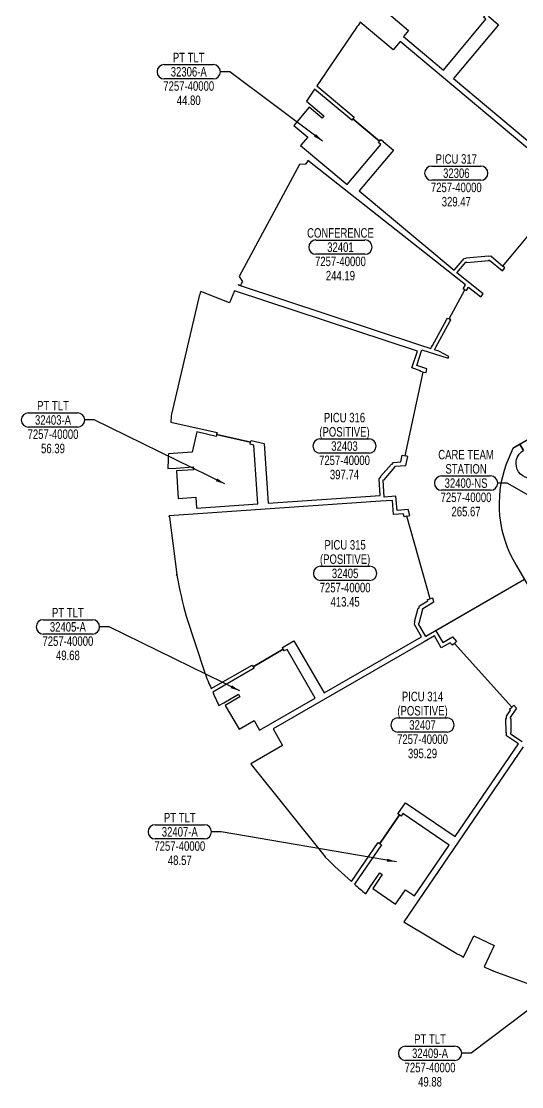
# Model space of a CAD drawing. Extents: x -1957 to 1851, y 4765 to 7321.
# Drawn here: x -1957 to -1325, y 4818 to 6165 of the extents above; entities that cross this region are included whole.
import ezdxf
from ezdxf.enums import TextEntityAlignment as Align

# ---------------------------------------------------------------- set-up
doc = ezdxf.new("R2010")
doc.units = 0
doc.header["$LTSCALE"] = 48
doc.header["$MEASUREMENT"] = 0
doc.layers.get('0').update_dxf_attribs({"linetype": 'CONTINUOUS'})
for name, color, linetype in [('AREA', 3, 'CONTINUOUS'), ('AREA2', 1, 'CONTINUOUS'), ('COSTC', 6, 'CONTINUOUS'), ('PLINE2', 5, 'CONTINUOUS'), ('ROOMNA', 4, 'CONTINUOUS'), ('ROOMNO', 4, 'CONTINUOUS'), ('ROOMOV', 4, 'CONTINUOUS')]:
    doc.layers.add(name, color=color, linetype=linetype)
doc.dimstyles.get("Standard").update_dxf_attribs({"dimtxt": 0.18, "dimasz": 12, "dimexe": 0.18, "dimexo": 0.0625, "dimgap": 0.09, "dimtad": 0, "dimtih": 1, "dimtoh": 1, "dimdec": 4, "dimzin": 0, "dimtxsty": 'STANDARD', "dimcen": 0.09, "dimazin": 3, "dimtfac": 1, "dimtdec": 4, "dimtofl": 0, "dimtmove": 0, "dimatfit": 3, "dimtolj": 1, "dimtzin": 0})

# ---------------------------------------------------------------- blocks, each defined once
blk = doc.blocks.new('ROOM')
at = {"layer": 'ROOMOV'}
for p, q in [((-31, 9), (31, 9)), ((31, -9), (-31, -9))]:
    blk.add_line(p, q, dxfattribs=at)
for centre, start, end in [((-31, 0), 90, 270), ((31, 0), 270, 90)]:
    blk.add_arc(centre, 9.04, start, end, dxfattribs=at)
at = {"width": 0.75, "flags": 1}
for tag, p in [('FLFIN', (-60, -36)), ('ICRA', (60, -36)), ('FLTYPE', (-60, -48)), ('USER1', (60, -48)), ('FLCOND', (-60, -60)), ('USER2', (60, -60)), ('WLFIN', (-60, -72)), ('SITE', (-24, -72)), ('UCODE', (24, -72)), ('USER3', (60, -72)), ('WLCOND', (-60, -96)), ('WLTYPE', (-60, -84)), ('BLDG', (-24, -84)), ('FLR', (-24, -96)), ('UDESC', (24, -84)), ('FCODE', (24, -96)), ('USER4', (60, -84)), ('USER5', (60, -96)), ('CLFIN', (-60, -108)), ('COSTCD', (-24, -108)), ('FDESC', (24, -108)), ('USER6', (60, -108)), ('CLTYPE', (-60, -120)), ('DEPTD', (-24, -120)), ('DIVISION', (24, -120)), ('USER7', (60, -120)), ('CLCOND', (-60, -132)), ('RDES', (-24, -132)), ('CONTACT', (24, -132)), ('USER8', (60, -132)), ('CLHT', (-60, -144)), ('CHDATE', (-24, -144)), ('OCCUP', (24, -144)), ('BLOCK', (60, -144)), ('BASE', (-60, -156)), ('CBACK', (-24, -156)), ('PRCONTACT', (24, -156)), ('BLOCK2', (60, -156))]:
    blk.add_attdef(tag, text='', height=6, dxfattribs=at).set_placement(p, align=Align.MIDDLE_CENTER)
at = {"layer": 'AREA', "width": 0.75}
blk.add_attdef('AREA', text='', height=12, dxfattribs=at).set_placement((0, -36), align=Align.MIDDLE_CENTER)
at = {"layer": 'AREA2', "width": 0.75}
blk.add_attdef('AREA2', text='', height=12, dxfattribs=at).set_placement((0, -36), align=Align.MIDDLE_CENTER)
at = {"layer": 'COSTC', "width": 0.75}
blk.add_attdef('COSTC', text='', height=12, dxfattribs=at).set_placement((0, -18), align=Align.MIDDLE_CENTER)
at = {"layer": 'ROOMNA', "width": 0.75}
for tag, p in [('RMNAA', (0, 54)), ('RMNAB', (0, 36)), ('RMNAC', (0, 18))]:
    blk.add_attdef(tag, text='', height=12, dxfattribs=at).set_placement(p, align=Align.MIDDLE_CENTER)
at = {"layer": 'ROOMNO', "width": 0.75}
blk.add_attdef('RMNU', text='', height=12, dxfattribs=at).set_placement((0, 0), align=Align.MIDDLE_CENTER)

msp = doc.modelspace()

# ---------------------------------------------------------------- linework, layer by layer
at = {"layer": 'PLINE2', "color": 6}
for points in [[(-1366.5, 6171.3), (-1353.7, 6160.6), (-1410.7, 6092.6), (-1291, 5992.2), (-1275.9, 6010.1), (-1273.1, 6010.4), (-1273.1, 6010.9), (-1245.2, 6013.4), (-1245.2, 6012.8), (-1242.1, 6013.1), (-1242.1, 6013.1), (-1227.1, 6000.4), (-1157.3, 6083.5), (-1160, 6085.8), (-1160, 6085.8), (-1172.4, 6096.2), (-1155.8, 6116), (-1174.1, 6131.4), (-1403.9, 6324.2, 0.002039)], [(-1295.6, 5986.6), (-1478, 6139.6), (-1486.9, 6129), (-1528.5, 6163.9, 0.000887), (-1534.2, 6155.9), (-1534.3, 6155.9), (-1571.9, 6100.4), (-1572.5, 6099.5), (-1572.5, 6099.5), (-1583.4, 6083.4), (-1536.2, 6043.8), (-1537.8, 6041.9), (-1504.1, 6013.6), (-1502.5, 6015.5), (-1499.4, 6012.9), (-1499.5, 6012.9), (-1486.6, 6002.1), (-1529.8, 5950.7), (-1410.1, 5850.2), (-1397.4, 5865.3), (-1394.6, 5865.6), (-1394.6, 5866.1), (-1366.7, 5868.6), (-1366.7, 5868), (-1363.6, 5868.3), (-1363.6, 5868.3), (-1348.6, 5855.6), (-1278.8, 5938.8)], [(-1262.4, 5667.5), (-1335.8, 5625.1), (-1344.2, 5605.1, 0.227754), (-1331.6, 5477.6), (-1321, 5459.2), (-1445.8, 5387.3), (-1455, 5403.2), (-1454.7, 5404.3), (-1454.1, 5404.2), (-1449.5, 5421.6), (-1450, 5421.7), (-1449.7, 5422.8), (-1435.4, 5431.1), (-1436.8, 5435.9), (-1440.4, 5434.9), (-1469.7, 5539.4), (-1466.1, 5540.4), (-1468.1, 5547.7), (-1482.1, 5546.7), (-1483.4, 5564.5), (-1498.4, 5563.5), (-1499.8, 5584.8), (-1499, 5585.8), (-1498.5, 5585.4), (-1484.7, 5601.3), (-1485.2, 5601.6), (-1484.4, 5602.5), (-1470.8, 5603.5), (-1468.3, 5614.7), (-1472, 5615.5), (-1449, 5721.6), (-1445.4, 5720.8), (-1444.3, 5725.6), (-1457.2, 5729.9), (-1450.7, 5749.8), (-1417.6, 5739), (-1416.8, 5741.2), (-1429.1, 5747.9), (-1434.8, 5749.7), (-1434.3, 5750.7), (-1434.3, 5750.7), (-1433.1, 5752.9), (-1415.4, 5785.4), (-1414.2, 5787.6), (-1416.4, 5788.7), (-1396.3, 5825.6), (-1394.2, 5824.5), (-1391.7, 5829), (-1376.3, 5816.8), (-1373.3, 5820.6), (-1406.6, 5846.9), (-1395, 5860.6), (-1394.1, 5860.7), (-1394.1, 5860.1), (-1366.2, 5862.6), (-1366.2, 5863.1), (-1365.2, 5863.2), (-1348.8, 5849.5), (-1345.7, 5853.2), (-1348.6, 5855.6), (-1278.8, 5938.8)], [(-1262.4, 5667.5), (-1326.8, 5630.4), (-1322.2, 5622.5, -0.57735)], [(-1293.7, 5606.1, -1), (-1331.7, 5606.1, -0.267949), (-1322.2, 5622.5), (-1326.8, 5630.4), (-1335.8, 5625.1), (-1344.2, 5605.1, 0.227754), (-1331.6, 5477.6), (-1307.6, 5436)], [(-1322.8, 5247.6), (-1473.6, 5026.5, 0.000203), (-1473.2, 5026.2), (-1473.3, 5026.1), (-1473, 5025.9), (-1473, 5026), (-1472.3, 5025.6), (-1409.6, 4988.1), (-1408.8, 4987.6), (-1408.8, 4987.6, 0.004517), (-1397.9, 4982), (-1385.1, 5008.8), (-1359.3, 4996.5), (-1372.1, 4969.7, 0.004555), (-1360.8, 4964.7), (-1360.9, 4964.5), (-1360.5, 4964.4), (-1360.5, 4964.6), (-1359.8, 4964.3), (-1291.5, 4939.2, 0.008962)]]:
    msp.add_lwpolyline(points, format="xyb", dxfattribs=at)
for points in [[(-1404.9, 6200.3), (-1406.4, 6198.4), (-1436.7, 6223.8), (-1457.7, 6198.7), (-1441.3, 6184.9), (-1444.4, 6181.2), (-1472.4, 6204.7), (-1495.6, 6177), (-1467.6, 6153.5), (-1474.1, 6145.8), (-1423.5, 6103.4), (-1369.7, 6167.6), (-1372.7, 6170.2), (-1371.2, 6172)], [(-1502.6, 6009.2), (-1505.6, 6011.8), (-1504.1, 6013.6), (-1537.8, 6041.9), (-1539.4, 6040), (-1586.2, 6079.3), (-1596.5, 6064), (-1590.9, 6059.3), (-1574.4, 6045.5), (-1576.8, 6042.6), (-1593.3, 6056.4), (-1612.6, 6033.4), (-1595, 6018.7), (-1603.9, 6008), (-1545, 5958.6)], [(-1594.6, 5989.1), (-1595.4, 5987.8), (-1595.4, 5987.9), (-1597.2, 5984.7), (-1597.1, 5984.6), (-1597.2, 5984.3), (-1598.2, 5984.3), (-1605.3, 5984), (-1681.5, 5842.4), (-1677.9, 5836.5), (-1677.3, 5835.5), (-1677.5, 5835.2), (-1677.6, 5835.2), (-1679.3, 5832.1), (-1679.2, 5832), (-1679.7, 5831), (-1682.3, 5831.9), (-1682.8, 5832.2), (-1683, 5831.7), (-1453.8, 5756), (-1453.8, 5755.9), (-1439.5, 5751.3), (-1438.6, 5753), (-1438.6, 5753), (-1437.4, 5755.2), (-1419.7, 5787.7), (-1418.5, 5789.9), (-1416.4, 5788.7), (-1396.3, 5825.6), (-1398.4, 5826.8), (-1395.6, 5832)]]:
    msp.add_lwpolyline(points, close=True, dxfattribs=at)
for points in [[(-1449, 5721.6), (-1452.4, 5722.3), (-1452.3, 5723.1), (-1463.4, 5726.8), (-1456.4, 5748), (-1687.6, 5824.4), (-1693.9, 5808.9), (-1730, 5823.4, 0.002945), (-1732.6, 5815.9), (-1767, 5668.3, 0.003654), (-1768.1, 5658.4), (-1709.5, 5645), (-1710.1, 5642.6), (-1667.2, 5632.8), (-1666.6, 5635.2), (-1650, 5631.4), (-1644.8, 5555.7), (-1503.4, 5565.5), (-1504.8, 5586.5), (-1502.6, 5589), (-1503.1, 5589.4), (-1489.2, 5605.2), (-1488.8, 5604.8), (-1486.7, 5607.3), (-1477.2, 5607.9), (-1475.4, 5616.3), (-1472, 5615.5)], [(-1662.9, 5629.3), (-1667.7, 5630.4), (-1667.2, 5632.8), (-1710.1, 5642.6), (-1710.6, 5640.3), (-1735.1, 5645.9), (-1741, 5620.2), (-1771, 5618.1, 0.006842), (-1771.6, 5599.5), (-1761.2, 5600.2), (-1739.7, 5601.7), (-1739.4, 5598), (-1760.9, 5596.5), (-1758.5, 5561.7), (-1736.5, 5563.2), (-1735.6, 5549.4), (-1657.8, 5554.8)], [(-1469.7, 5539.4), (-1473.1, 5538.5), (-1474.1, 5542.3), (-1486.6, 5541.4), (-1487.9, 5559.3), (-1502.9, 5558.3), (-1502.9, 5558.3), (-1769.9, 5539.7, 0.000115), (-1769.9, 5539.4), (-1770.6, 5539.4), (-1770.6, 5539), (-1769.9, 5539.1), (-1769.8, 5538.2), (-1760.5, 5465.8), (-1760.3, 5465.1), (-1761, 5465), (-1760.9, 5464.6), (-1760.3, 5464.8, 0.019561), (-1748.5, 5412.9), (-1748.6, 5412.9), (-1725.5, 5342.6), (-1725.1, 5341.6), (-1725.3, 5341.6, 0.008078), (-1716.9, 5321.3), (-1665.1, 5351.2), (-1663.9, 5349.1), (-1625.8, 5371.1), (-1627, 5373.2), (-1612.3, 5381.7), (-1574.3, 5315.9), (-1451.2, 5386.9), (-1460.2, 5402.5), (-1459.4, 5405.6), (-1459.9, 5405.7), (-1455.3, 5423.1), (-1454.7, 5423), (-1453.9, 5426.1), (-1443.3, 5432.2), (-1443.8, 5434), (-1440.4, 5434.9)], [(-1328.8, 5251.7), (-1343.7, 5261.8), (-1343.7, 5265.7), (-1344.3, 5265.6), (-1344.5, 5283.6), (-1343.9, 5283.7), (-1343.9, 5286.5), (-1338.7, 5294.2), (-1339.8, 5295.4), (-1337.2, 5297.8), (-1409.6, 5378.6), (-1412.2, 5376.3), (-1414.9, 5379.3), (-1426.2, 5372.8), (-1434.9, 5388), (-1447.6, 5380.7), (-1638.8, 5270.4), (-1626.8, 5249.5), (-1666.9, 5226.4), (-1666.4, 5225.6), (-1573.1, 5108.8), (-1572.7, 5108.4), (-1572.7, 5108.4, 0.016711), (-1539.5, 5077.4), (-1505.9, 5126.7), (-1503.9, 5125.4), (-1479, 5161.7), (-1481.1, 5163.1), (-1471.5, 5177.1), (-1408.8, 5134.4)], [(-1621.1, 5371), (-1624.6, 5369), (-1625.8, 5371.1), (-1663.9, 5349.1), (-1662.7, 5347), (-1715, 5316.8, 0.006832), (-1707.3, 5299.9), (-1701.1, 5303.5), (-1701.1, 5303.5), (-1682.5, 5314.2), (-1680.6, 5311), (-1699.2, 5300.2), (-1681.7, 5270), (-1662.7, 5281), (-1655.8, 5269), (-1585.6, 5309.4)], [(-1416.2, 5123.6), (-1474.8, 5163.6), (-1477, 5160.3), (-1479, 5161.7), (-1503.9, 5125.4), (-1501.8, 5124), (-1535.9, 5074, 0.006833), (-1521.7, 5062.1), (-1515.9, 5070.6), (-1515.9, 5070.6), (-1503.8, 5088.4), (-1500.7, 5086.3), (-1512.8, 5068.5), (-1484, 5048.8), (-1471.6, 5067), (-1460.1, 5059.2)]]:
    msp.add_lwpolyline(points, format="xyb", close=True, dxfattribs=at)
msp.add_lwpolyline([(-1321, 5459.2), (-1433.1, 5394.6), (-1424.4, 5379.5), (-1411.8, 5386.7), (-1406.8, 5381.1), (-1409.6, 5378.6), (-1337.2, 5297.8), (-1334.4, 5300.3), (-1331.1, 5296.6), (-1339.1, 5285), (-1339, 5283.7), (-1338.5, 5283.7), (-1338.3, 5265.7), (-1338.8, 5265.7), (-1338.8, 5264.4), (-1324, 5254.3)], dxfattribs=at)

# ---------------------------------------------------------------- block references
at = {"layer": 'ROOMNO'}
ref = msp.add_blockref('ROOM', (-1745.3, 6101.2), dxfattribs=at)
ref.add_attrib('RMNU', '32306-A', dxfattribs={"height": 12, "width": 0.75}).set_placement((-1745.3, 6101.2), align=Align.MIDDLE_CENTER)
ref.add_attrib('RMNAC', 'PT TLT', dxfattribs={"layer": 'ROOMNA', "height": 12, "width": 0.75}).set_placement((-1745.3, 6119.2), align=Align.MIDDLE_CENTER)
ref.add_attrib('COSTC', '7257-40000', dxfattribs={"layer": 'COSTC', "height": 12, "width": 0.75}).set_placement((-1745.3, 6083.2), align=Align.MIDDLE_CENTER)
ref.add_attrib('AREA2', '44.80', dxfattribs={"layer": 'AREA2', "height": 12, "width": 0.75}).set_placement((-1745.3, 6065.2), align=Align.MIDDLE_CENTER)
ref = msp.add_blockref('ROOM', (-1407.2, 5973), dxfattribs=at)
ref.add_attrib('RMNU', '32306', dxfattribs={"height": 12, "width": 0.75}).set_placement((-1407.2, 5973), align=Align.MIDDLE_CENTER)
ref.add_attrib('RMNAC', 'PICU 317', dxfattribs={"layer": 'ROOMNA', "height": 12, "width": 0.75}).set_placement((-1407.2, 5991), align=Align.MIDDLE_CENTER)
ref.add_attrib('COSTC', '7257-40000', dxfattribs={"layer": 'COSTC', "height": 12, "width": 0.75}).set_placement((-1407.2, 5955), align=Align.MIDDLE_CENTER)
ref.add_attrib('AREA2', '329.47', dxfattribs={"layer": 'AREA2', "height": 12, "width": 0.75}).set_placement((-1407.2, 5937), align=Align.MIDDLE_CENTER)
ref = msp.add_blockref('ROOM', (-1553.6, 5879.5), dxfattribs=at)
ref.add_attrib('RMNU', '32401', dxfattribs={"height": 12, "width": 0.75}).set_placement((-1553.6, 5879.5), align=Align.MIDDLE_CENTER)
ref.add_attrib('RMNAC', 'CONFERENCE', dxfattribs={"layer": 'ROOMNA', "height": 12, "width": 0.75}).set_placement((-1553.6, 5897.5), align=Align.MIDDLE_CENTER)
ref.add_attrib('COSTC', '7257-40000', dxfattribs={"layer": 'COSTC', "height": 12, "width": 0.75}).set_placement((-1553.6, 5861.5), align=Align.MIDDLE_CENTER)
ref.add_attrib('AREA2', '244.19', dxfattribs={"layer": 'AREA2', "height": 12, "width": 0.75}).set_placement((-1553.6, 5843.5), align=Align.MIDDLE_CENTER)
ref = msp.add_blockref('ROOM', (-1916.8, 5661), dxfattribs=at)
ref.add_attrib('RMNU', '32403-A', dxfattribs={"height": 12, "width": 0.75}).set_placement((-1916.8, 5661), align=Align.MIDDLE_CENTER)
ref.add_attrib('RMNAC', 'PT TLT', dxfattribs={"layer": 'ROOMNA', "height": 12, "width": 0.75}).set_placement((-1916.8, 5679), align=Align.MIDDLE_CENTER)
ref.add_attrib('COSTC', '7257-40000', dxfattribs={"layer": 'COSTC', "height": 12, "width": 0.75}).set_placement((-1916.8, 5643), align=Align.MIDDLE_CENTER)
ref.add_attrib('AREA2', '56.39', dxfattribs={"layer": 'AREA2', "height": 12, "width": 0.75}).set_placement((-1916.8, 5625), align=Align.MIDDLE_CENTER)
ref = msp.add_blockref('ROOM', (-1548.5, 5628), dxfattribs=at)
ref.add_attrib('RMNU', '32403', dxfattribs={"height": 12, "width": 0.75}).set_placement((-1548.5, 5628), align=Align.MIDDLE_CENTER)
ref.add_attrib('RMNAB', 'PICU 316', dxfattribs={"layer": 'ROOMNA', "height": 12, "width": 0.75}).set_placement((-1548.5, 5664), align=Align.MIDDLE_CENTER)
ref.add_attrib('RMNAC', '(POSITIVE)', dxfattribs={"layer": 'ROOMNA', "height": 12, "width": 0.75}).set_placement((-1548.5, 5646), align=Align.MIDDLE_CENTER)
ref.add_attrib('COSTC', '7257-40000', dxfattribs={"layer": 'COSTC', "height": 12, "width": 0.75}).set_placement((-1548.5, 5610), align=Align.MIDDLE_CENTER)
ref.add_attrib('AREA2', '397.74', dxfattribs={"layer": 'AREA2', "height": 12, "width": 0.75}).set_placement((-1548.5, 5592), align=Align.MIDDLE_CENTER)
ref = msp.add_blockref('ROOM', (-1394.9, 5581.2), dxfattribs=at)
ref.add_attrib('RMNU', '32400-NS', dxfattribs={"height": 12, "width": 0.75}).set_placement((-1394.9, 5581.2), align=Align.MIDDLE_CENTER)
ref.add_attrib('RMNAB', 'CARE TEAM', dxfattribs={"layer": 'ROOMNA', "height": 12, "width": 0.75}).set_placement((-1394.9, 5617.2), align=Align.MIDDLE_CENTER)
ref.add_attrib('RMNAC', 'STATION', dxfattribs={"layer": 'ROOMNA', "height": 12, "width": 0.75}).set_placement((-1394.9, 5599.2), align=Align.MIDDLE_CENTER)
ref.add_attrib('COSTC', '7257-40000', dxfattribs={"layer": 'COSTC', "height": 12, "width": 0.75}).set_placement((-1394.9, 5563.2), align=Align.MIDDLE_CENTER)
ref.add_attrib('AREA2', '265.67', dxfattribs={"layer": 'AREA2', "height": 12, "width": 0.75}).set_placement((-1394.9, 5545.2), align=Align.MIDDLE_CENTER)
ref = msp.add_blockref('ROOM', (-1547.7, 5467.1), dxfattribs=at)
ref.add_attrib('RMNU', '32405', dxfattribs={"height": 12, "width": 0.75}).set_placement((-1547.7, 5467.1), align=Align.MIDDLE_CENTER)
ref.add_attrib('RMNAB', 'PICU 315', dxfattribs={"layer": 'ROOMNA', "height": 12, "width": 0.75}).set_placement((-1547.7, 5503.1), align=Align.MIDDLE_CENTER)
ref.add_attrib('RMNAC', '(POSITIVE)', dxfattribs={"layer": 'ROOMNA', "height": 12, "width": 0.75}).set_placement((-1547.7, 5485.1), align=Align.MIDDLE_CENTER)
ref.add_attrib('COSTC', '7257-40000', dxfattribs={"layer": 'COSTC', "height": 12, "width": 0.75}).set_placement((-1547.7, 5449.1), align=Align.MIDDLE_CENTER)
ref.add_attrib('AREA2', '413.45', dxfattribs={"layer": 'AREA2', "height": 12, "width": 0.75}).set_placement((-1547.7, 5431.1), align=Align.MIDDLE_CENTER)
ref = msp.add_blockref('ROOM', (-1898, 5399.4), dxfattribs=at)
ref.add_attrib('RMNU', '32405-A', dxfattribs={"height": 12, "width": 0.75}).set_placement((-1898, 5399.4), align=Align.MIDDLE_CENTER)
ref.add_attrib('RMNAC', 'PT TLT', dxfattribs={"layer": 'ROOMNA', "height": 12, "width": 0.75}).set_placement((-1898, 5417.4), align=Align.MIDDLE_CENTER)
ref.add_attrib('COSTC', '7257-40000', dxfattribs={"layer": 'COSTC', "height": 12, "width": 0.75}).set_placement((-1898, 5381.4), align=Align.MIDDLE_CENTER)
ref.add_attrib('AREA2', '49.68', dxfattribs={"layer": 'AREA2', "height": 12, "width": 0.75}).set_placement((-1898, 5363.4), align=Align.MIDDLE_CENTER)
ref = msp.add_blockref('ROOM', (-1449.9, 5275.4), dxfattribs=at)
ref.add_attrib('RMNU', '32407', dxfattribs={"height": 12, "width": 0.75}).set_placement((-1449.9, 5275.4), align=Align.MIDDLE_CENTER)
ref.add_attrib('RMNAB', 'PICU 314', dxfattribs={"layer": 'ROOMNA', "height": 12, "width": 0.75}).set_placement((-1449.9, 5311.4), align=Align.MIDDLE_CENTER)
ref.add_attrib('RMNAC', '(POSITIVE)', dxfattribs={"layer": 'ROOMNA', "height": 12, "width": 0.75}).set_placement((-1449.9, 5293.4), align=Align.MIDDLE_CENTER)
ref.add_attrib('COSTC', '7257-40000', dxfattribs={"layer": 'COSTC', "height": 12, "width": 0.75}).set_placement((-1449.9, 5257.4), align=Align.MIDDLE_CENTER)
ref.add_attrib('AREA2', '395.29', dxfattribs={"layer": 'AREA2', "height": 12, "width": 0.75}).set_placement((-1449.9, 5239.4), align=Align.MIDDLE_CENTER)
ref = msp.add_blockref('ROOM', (-1756.6, 5140.3), dxfattribs=at)
ref.add_attrib('RMNU', '32407-A', dxfattribs={"height": 12, "width": 0.75}).set_placement((-1756.6, 5140.3), align=Align.MIDDLE_CENTER)
ref.add_attrib('RMNAC', 'PT TLT', dxfattribs={"layer": 'ROOMNA', "height": 12, "width": 0.75}).set_placement((-1756.6, 5158.3), align=Align.MIDDLE_CENTER)
ref.add_attrib('COSTC', '7257-40000', dxfattribs={"layer": 'COSTC', "height": 12, "width": 0.75}).set_placement((-1756.6, 5122.3), align=Align.MIDDLE_CENTER)
ref.add_attrib('AREA2', '48.57', dxfattribs={"layer": 'AREA2', "height": 12, "width": 0.75}).set_placement((-1756.6, 5104.3), align=Align.MIDDLE_CENTER)
ref = msp.add_blockref('ROOM', (-1440.4, 4860.3), dxfattribs=at)
ref.add_attrib('RMNU', '32409-A', dxfattribs={"height": 12, "width": 0.75}).set_placement((-1440.4, 4860.3), align=Align.MIDDLE_CENTER)
ref.add_attrib('RMNAC', 'PT TLT', dxfattribs={"layer": 'ROOMNA', "height": 12, "width": 0.75}).set_placement((-1440.4, 4878.3), align=Align.MIDDLE_CENTER)
ref.add_attrib('COSTC', '7257-40000', dxfattribs={"layer": 'COSTC', "height": 12, "width": 0.75}).set_placement((-1440.4, 4842.3), align=Align.MIDDLE_CENTER)
ref.add_attrib('AREA2', '49.88', dxfattribs={"layer": 'AREA2', "height": 12, "width": 0.75}).set_placement((-1440.4, 4824.3), align=Align.MIDDLE_CENTER)

# ---------------------------------------------------------------- leaders
for points in [[(-1576.1, 6013.6), (-1693.2, 6101.2), (-1705.2, 6101.2)], [(-1699.5, 5580.1), (-1864.7, 5661), (-1876.7, 5661)], [(-1285.5, 5548.1), (-1342.8, 5581.2), (-1354.8, 5581.2)], [(-1680.8, 5318.5), (-1845.9, 5399.4), (-1857.9, 5399.4)], [(-1482.9, 5102.4), (-1704.5, 5140.3), (-1716.5, 5140.3)], [(-1228.8, 4981.3), (-1388.3, 4860.3), (-1400.3, 4860.3)]]:
    msp.add_leader(points, dimstyle='STANDARD', override={"dimgap": 12, "dimtad": 0}, dxfattribs=at)

doc.saveas('drawing.dxf')
